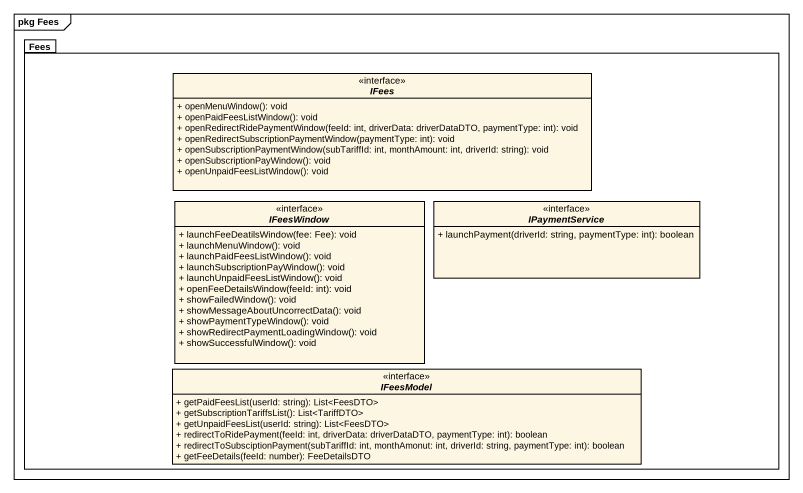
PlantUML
@startuml
mainframe pkg Fees
hide circle
hide empty members
skinparam classAttributeIconSize 0
package Fees {
  interface IFees {
    + openMenuWindow(): void
    + openPaidFeesListWindow(): void
    + openRedirectRidePaymentWindow(feeId: int, driverData: driverDataDTO, paymentType: int): void
    + openRedirectSubscriptionPaymentWindow(paymentType: int): void
    + openSubscriptionPaymentWindow(subTariffId: int, monthAmount: int, driverId: string): void
    + openSubscriptionPayWindow(): void
    + openUnpaidFeesListWindow(): void
  }
  interface IFeesWindow {
    + launchFeeDeatilsWindow(fee: Fee): void
    + launchMenuWindow(): void
    + launchPaidFeesListWindow(): void
    + launchSubscriptionPayWindow(): void
    + launchUnpaidFeesListWindow(): void
    + openFeeDetailsWindow(feeId: int): void
    + showFailedWindow(): void
    + showMessageAboutUncorrectData(): void
    + showPaymentTypeWindow(): void
    + showRedirectPaymentLoadingWindow(): void
    + showSuccessfulWindow(): void
  }
  interface IPaymentService {
    + launchPayment(driverId: string, paymentType: int): boolean
  }
  interface IFeesModel {
    + getPaidFeesList(userId: string): List<FeesDTO>
    + getSubscriptionTariffsList(): List<TariffDTO>
    + getUnpaidFeesList(userId: string): List<FeesDTO>
    + redirectToRidePayment(feeId: int, driverData: driverDataDTO, paymentType: int): boolean
    + redirectToSubsciptionPayment(subTariffId: int, monthAmonut: int, driverId: string, paymentType: int): boolean
    + getFeeDetails(feeId: number): FeeDetailsDTO
  }
}
@enduml
